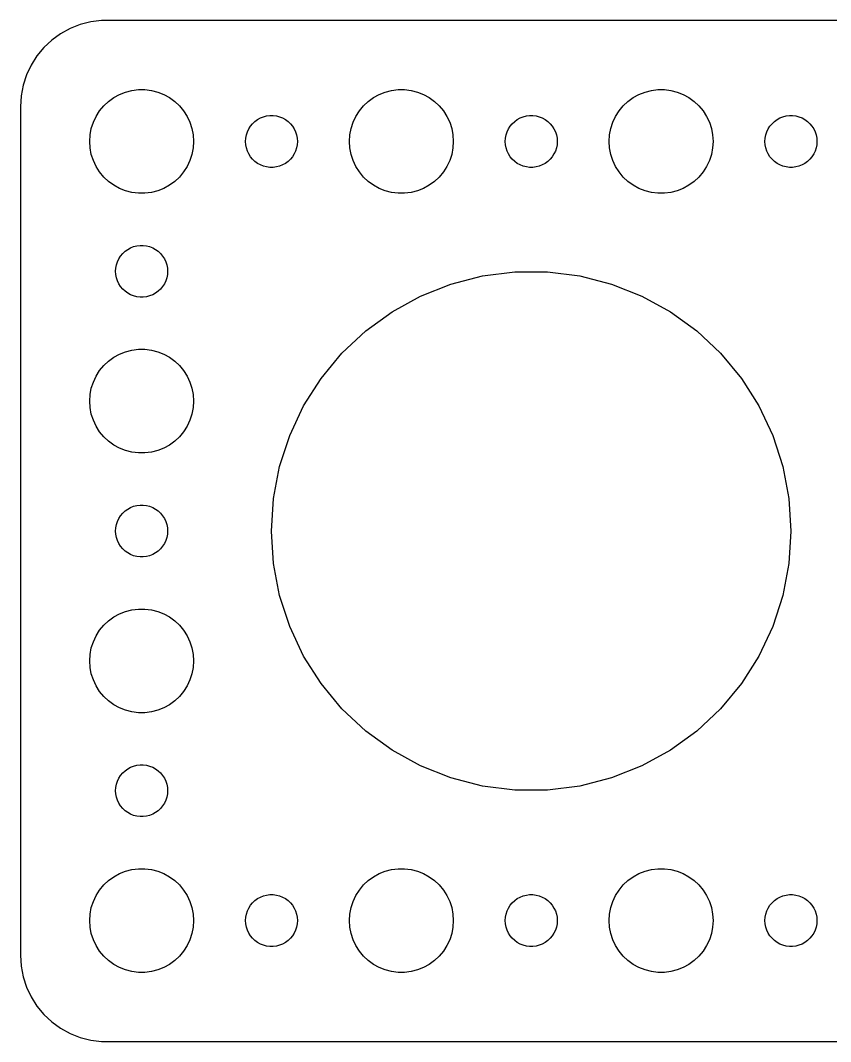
# Model space of a CAD drawing. Header units: metres. Extents: x -82 to 82, y 40 to 98.
# Drawn here: x -82 to -35.2, y 39.5 to 98.5 of the extents above; entities that cross this region are included whole.
import ezdxf

# ---------------------------------------------------------------- set-up
doc = ezdxf.new("R2010")
doc.units = ezdxf.units.M

msp = doc.modelspace()

# ---------------------------------------------------------------- linework, layer by layer
for p, q in [((-79.1289, 98.0241), (-79.6791, 97.7216)), ((-78.5451, 98.2553), (-79.1289, 98.0241)), ((-77.9369, 98.4114), (-78.5451, 98.2553)), ((-77.3139, 98.4901), (-77.9369, 98.4114)), ((77.3139, 98.4901), (-77.3139, 98.4901)), ((-80.1871, 97.3526), (-80.6448, 96.9227)), ((-79.6791, 97.7216), (-80.1871, 97.3526)), ((-80.6448, 96.9227), (-81.0451, 96.4389)), ((-81.0451, 96.4389), (-81.3815, 95.9088)), ((-81.3815, 95.9088), (-81.6489, 95.3406)), ((-81.6489, 95.3406), (-81.8429, 94.7434)), ((-81.8429, 94.7434), (-81.9606, 94.1267)), ((-75.927, 94.3532), (-75.5621, 94.4469)), ((-75.5621, 94.4469), (-75.1884, 94.4941)), ((-75.1884, 94.4941), (-74.8116, 94.4941)), ((-74.8116, 94.4941), (-74.4379, 94.4469)), ((-74.4379, 94.4469), (-74.073, 94.3532)), ((-60.927, 94.3532), (-60.5621, 94.4469)), ((-60.5621, 94.4469), (-60.1884, 94.4941)), ((-60.1884, 94.4941), (-59.8116, 94.4941)), ((-59.8116, 94.4941), (-59.4379, 94.4469)), ((-59.4379, 94.4469), (-59.0729, 94.3532)), ((-45.927, 94.3532), (-45.5621, 94.4469)), ((-45.5621, 94.4469), (-45.1884, 94.4941)), ((-45.1884, 94.4941), (-44.8116, 94.4941)), ((-44.8116, 94.4941), (-44.4379, 94.4469)), ((-44.4379, 94.4469), (-44.0729, 94.3532)), ((-81.9606, 94.1267), (-82, 93.5)), ((-77.1869, 93.5536), (-76.9123, 93.8115)), ((-76.9123, 93.8115), (-76.6075, 94.033)), ((-76.6075, 94.033), (-76.2773, 94.2145)), ((-76.2773, 94.2145), (-75.927, 94.3532)), ((-74.073, 94.3532), (-73.7227, 94.2145)), ((-73.7227, 94.2145), (-73.3925, 94.033)), ((-73.3925, 94.033), (-73.0877, 93.8115)), ((-73.0877, 93.8115), (-72.8131, 93.5536)), ((-62.1869, 93.5536), (-61.9123, 93.8115)), ((-61.9123, 93.8115), (-61.6075, 94.033)), ((-61.6075, 94.033), (-61.2773, 94.2145)), ((-61.2773, 94.2145), (-60.927, 94.3532)), ((-59.0729, 94.3532), (-58.7227, 94.2145)), ((-58.7227, 94.2145), (-58.3925, 94.033)), ((-58.3925, 94.033), (-58.0877, 93.8115)), ((-58.0877, 93.8115), (-57.8131, 93.5536)), ((-47.1869, 93.5536), (-46.9123, 93.8115)), ((-46.9123, 93.8115), (-46.6075, 94.033)), ((-46.6075, 94.033), (-46.2773, 94.2145)), ((-46.2773, 94.2145), (-45.927, 94.3532)), ((-44.0729, 94.3532), (-43.7227, 94.2145)), ((-43.7227, 94.2145), (-43.3925, 94.033)), ((-43.3925, 94.033), (-43.0877, 93.8115)), ((-43.0877, 93.8115), (-42.8131, 93.5536)), ((-82, 93.5), (-82, 44.5)), ((-77.6289, 92.9453), (-77.427, 93.2634)), ((-77.427, 93.2634), (-77.1869, 93.5536)), ((-72.8131, 93.5536), (-72.573, 93.2634)), ((-72.573, 93.2634), (-72.3711, 92.9453)), ((-62.6289, 92.9453), (-62.427, 93.2634)), ((-62.427, 93.2634), (-62.1869, 93.5536)), ((-57.8131, 93.5536), (-57.5729, 93.2634)), ((-57.5729, 93.2634), (-57.3711, 92.9453)), ((-47.6289, 92.9453), (-47.427, 93.2634)), ((-47.427, 93.2634), (-47.1869, 93.5536)), ((-42.8131, 93.5536), (-42.5729, 93.2634)), ((-42.5729, 93.2634), (-42.3711, 92.9453)), ((-77.9057, 92.2461), (-77.7893, 92.6044)), ((-77.7893, 92.6044), (-77.6289, 92.9453)), ((-72.3711, 92.9453), (-72.2107, 92.6044)), ((-72.2107, 92.6044), (-72.0943, 92.2461)), ((-68.5934, 92.5268), (-68.4561, 92.6558)), ((-68.4561, 92.6558), (-68.3037, 92.7665)), ((-68.3037, 92.7665), (-68.1387, 92.8572)), ((-68.1387, 92.8572), (-67.9635, 92.9266)), ((-67.9635, 92.9266), (-67.7811, 92.9734)), ((-67.7811, 92.9734), (-67.5942, 92.997)), ((-67.5942, 92.997), (-67.4058, 92.997)), ((-67.4058, 92.997), (-67.2189, 92.9734)), ((-67.2189, 92.9734), (-67.0365, 92.9266)), ((-67.0365, 92.9266), (-66.8613, 92.8572)), ((-66.8613, 92.8572), (-66.6963, 92.7665)), ((-66.6963, 92.7665), (-66.5439, 92.6558)), ((-66.5439, 92.6558), (-66.4065, 92.5268)), ((-62.9057, 92.2461), (-62.7893, 92.6044)), ((-62.7893, 92.6044), (-62.6289, 92.9453)), ((-57.3711, 92.9453), (-57.2107, 92.6044)), ((-57.2107, 92.6044), (-57.0942, 92.2461)), ((-53.5934, 92.5268), (-53.4561, 92.6558)), ((-53.4561, 92.6558), (-53.3037, 92.7665)), ((-53.3037, 92.7665), (-53.1387, 92.8572)), ((-53.1387, 92.8572), (-52.9635, 92.9266)), ((-52.9635, 92.9266), (-52.7811, 92.9734)), ((-52.7811, 92.9734), (-52.5942, 92.997)), ((-52.5942, 92.997), (-52.4058, 92.997)), ((-52.4058, 92.997), (-52.2189, 92.9734)), ((-52.2189, 92.9734), (-52.0365, 92.9266)), ((-52.0365, 92.9266), (-51.8613, 92.8572)), ((-51.8613, 92.8572), (-51.6963, 92.7665)), ((-51.6963, 92.7665), (-51.5439, 92.6558)), ((-51.5439, 92.6558), (-51.4065, 92.5268)), ((-47.9057, 92.2461), (-47.7893, 92.6044)), ((-47.7893, 92.6044), (-47.6289, 92.9453)), ((-42.3711, 92.9453), (-42.2107, 92.6044)), ((-42.2107, 92.6044), (-42.0942, 92.2461)), ((-38.5934, 92.5268), (-38.4561, 92.6558)), ((-38.4561, 92.6558), (-38.3037, 92.7665)), ((-38.3037, 92.7665), (-38.1387, 92.8572)), ((-38.1387, 92.8572), (-37.9635, 92.9266)), ((-37.9635, 92.9266), (-37.7811, 92.9734)), ((-37.7811, 92.9734), (-37.5942, 92.997)), ((-37.5942, 92.997), (-37.4058, 92.997)), ((-37.4058, 92.997), (-37.2189, 92.9734)), ((-37.2189, 92.9734), (-37.0365, 92.9266)), ((-37.0365, 92.9266), (-36.8613, 92.8572)), ((-36.8613, 92.8572), (-36.6963, 92.7665)), ((-36.6963, 92.7665), (-36.5439, 92.6558)), ((-36.5439, 92.6558), (-36.4065, 92.5268)), ((-77.9763, 91.876), (-77.9057, 92.2461)), ((-72.0943, 92.2461), (-72.0237, 91.876)), ((-68.9529, 91.873), (-68.8947, 92.0522)), ((-68.8947, 92.0522), (-68.8145, 92.2226)), ((-68.8145, 92.2226), (-68.7135, 92.3817)), ((-68.7135, 92.3817), (-68.5934, 92.5268)), ((-66.4065, 92.5268), (-66.2865, 92.3817)), ((-66.2865, 92.3817), (-66.1855, 92.2226)), ((-66.1855, 92.2226), (-66.1053, 92.0522)), ((-66.1053, 92.0522), (-66.0471, 91.873)), ((-62.9763, 91.876), (-62.9057, 92.2461)), ((-57.0942, 92.2461), (-57.0237, 91.876)), ((-53.9529, 91.873), (-53.8947, 92.0522)), ((-53.8947, 92.0522), (-53.8145, 92.2226)), ((-53.8145, 92.2226), (-53.7135, 92.3817)), ((-53.7135, 92.3817), (-53.5934, 92.5268)), ((-51.4065, 92.5268), (-51.2865, 92.3817)), ((-51.2865, 92.3817), (-51.1855, 92.2226)), ((-51.1855, 92.2226), (-51.1053, 92.0522)), ((-51.1053, 92.0522), (-51.0471, 91.873)), ((-47.9763, 91.876), (-47.9057, 92.2461)), ((-42.0942, 92.2461), (-42.0237, 91.876)), ((-38.9529, 91.873), (-38.8947, 92.0522)), ((-38.8947, 92.0522), (-38.8145, 92.2226)), ((-38.8145, 92.2226), (-38.7135, 92.3817)), ((-38.7135, 92.3817), (-38.5934, 92.5268)), ((-36.4065, 92.5268), (-36.2865, 92.3817)), ((-36.2865, 92.3817), (-36.1855, 92.2226)), ((-36.1855, 92.2226), (-36.1053, 92.0522)), ((-36.1053, 92.0522), (-36.0471, 91.873)), ((-78, 91.5), (-77.9763, 91.876)), ((-77.9763, 91.124), (-78, 91.5)), ((-72.0237, 91.876), (-72, 91.5)), ((-72, 91.5), (-72.0237, 91.124)), ((-69, 91.5), (-68.9882, 91.688)), ((-68.9882, 91.312), (-69, 91.5)), ((-68.9882, 91.688), (-68.9529, 91.873)), ((-66.0471, 91.873), (-66.0118, 91.688)), ((-66.0118, 91.688), (-66, 91.5)), ((-66, 91.5), (-66.0118, 91.312)), ((-63, 91.5), (-62.9763, 91.876)), ((-62.9763, 91.124), (-63, 91.5)), ((-57.0237, 91.876), (-57, 91.5)), ((-57, 91.5), (-57.0237, 91.124)), ((-54, 91.5), (-53.9882, 91.688)), ((-53.9882, 91.312), (-54, 91.5)), ((-53.9882, 91.688), (-53.9529, 91.873)), ((-51.0471, 91.873), (-51.0118, 91.688)), ((-51.0118, 91.688), (-51, 91.5)), ((-51, 91.5), (-51.0118, 91.312)), ((-48, 91.5), (-47.9763, 91.876)), ((-47.9763, 91.124), (-48, 91.5)), ((-42.0237, 91.876), (-42, 91.5)), ((-42, 91.5), (-42.0237, 91.124)), ((-39, 91.5), (-38.9882, 91.688)), ((-38.9882, 91.312), (-39, 91.5)), ((-38.9882, 91.688), (-38.9529, 91.873)), ((-36.0471, 91.873), (-36.0118, 91.688)), ((-36.0118, 91.688), (-36, 91.5)), ((-36, 91.5), (-36.0118, 91.312)), ((-77.9057, 90.7539), (-77.9763, 91.124)), ((-72.0237, 91.124), (-72.0943, 90.7539)), ((-68.9529, 91.127), (-68.9882, 91.312)), ((-68.8947, 90.9478), (-68.9529, 91.127)), ((-68.8145, 90.7774), (-68.8947, 90.9478)), ((-66.1053, 90.9478), (-66.1855, 90.7774)), ((-66.0471, 91.127), (-66.1053, 90.9478)), ((-66.0118, 91.312), (-66.0471, 91.127)), ((-62.9057, 90.7539), (-62.9763, 91.124)), ((-57.0237, 91.124), (-57.0942, 90.7539)), ((-53.9529, 91.127), (-53.9882, 91.312)), ((-53.8947, 90.9478), (-53.9529, 91.127)), ((-53.8145, 90.7774), (-53.8947, 90.9478)), ((-51.1053, 90.9478), (-51.1855, 90.7774)), ((-51.0471, 91.127), (-51.1053, 90.9478)), ((-51.0118, 91.312), (-51.0471, 91.127)), ((-47.9057, 90.7539), (-47.9763, 91.124)), ((-42.0237, 91.124), (-42.0942, 90.7539)), ((-38.9529, 91.127), (-38.9882, 91.312)), ((-38.8947, 90.9478), (-38.9529, 91.127)), ((-38.8145, 90.7774), (-38.8947, 90.9478)), ((-36.1053, 90.9478), (-36.1855, 90.7774)), ((-36.0471, 91.127), (-36.1053, 90.9478)), ((-36.0118, 91.312), (-36.0471, 91.127)), ((-77.7893, 90.3956), (-77.9057, 90.7539)), ((-77.6289, 90.0547), (-77.7893, 90.3956)), ((-72.2107, 90.3956), (-72.3711, 90.0547)), ((-72.0943, 90.7539), (-72.2107, 90.3956)), ((-68.7135, 90.6183), (-68.8145, 90.7774)), ((-68.5934, 90.4732), (-68.7135, 90.6183)), ((-68.4561, 90.3442), (-68.5934, 90.4732)), ((-68.3037, 90.2335), (-68.4561, 90.3442)), ((-66.5439, 90.3442), (-66.6963, 90.2335)), ((-66.4065, 90.4732), (-66.5439, 90.3442)), ((-66.2865, 90.6183), (-66.4065, 90.4732)), ((-66.1855, 90.7774), (-66.2865, 90.6183)), ((-62.7893, 90.3956), (-62.9057, 90.7539)), ((-62.6289, 90.0547), (-62.7893, 90.3956)), ((-57.2107, 90.3956), (-57.3711, 90.0547)), ((-57.0942, 90.7539), (-57.2107, 90.3956)), ((-53.7135, 90.6183), (-53.8145, 90.7774)), ((-53.5934, 90.4732), (-53.7135, 90.6183)), ((-53.4561, 90.3442), (-53.5934, 90.4732)), ((-53.3037, 90.2335), (-53.4561, 90.3442)), ((-51.5439, 90.3442), (-51.6963, 90.2335)), ((-51.4065, 90.4732), (-51.5439, 90.3442)), ((-51.2865, 90.6183), (-51.4065, 90.4732)), ((-51.1855, 90.7774), (-51.2865, 90.6183)), ((-47.7893, 90.3956), (-47.9057, 90.7539)), ((-47.6289, 90.0547), (-47.7893, 90.3956)), ((-42.2107, 90.3956), (-42.3711, 90.0547)), ((-42.0942, 90.7539), (-42.2107, 90.3956)), ((-38.7135, 90.6183), (-38.8145, 90.7774)), ((-38.5934, 90.4732), (-38.7135, 90.6183)), ((-38.4561, 90.3442), (-38.5934, 90.4732)), ((-38.3037, 90.2335), (-38.4561, 90.3442)), ((-36.5439, 90.3442), (-36.6963, 90.2335)), ((-36.4065, 90.4732), (-36.5439, 90.3442)), ((-36.2865, 90.6183), (-36.4065, 90.4732)), ((-36.1855, 90.7774), (-36.2865, 90.6183)), ((-77.427, 89.7366), (-77.6289, 90.0547)), ((-77.1869, 89.4464), (-77.427, 89.7366)), ((-72.573, 89.7366), (-72.8131, 89.4464)), ((-72.3711, 90.0547), (-72.573, 89.7366)), ((-68.1387, 90.1427), (-68.3037, 90.2335)), ((-67.9635, 90.0734), (-68.1387, 90.1427)), ((-67.7811, 90.0266), (-67.9635, 90.0734)), ((-67.5942, 90.003), (-67.7811, 90.0266)), ((-67.4058, 90.003), (-67.5942, 90.003)), ((-67.2189, 90.0266), (-67.4058, 90.003)), ((-67.0365, 90.0734), (-67.2189, 90.0266)), ((-66.8613, 90.1427), (-67.0365, 90.0734)), ((-66.6963, 90.2335), (-66.8613, 90.1427)), ((-62.427, 89.7366), (-62.6289, 90.0547)), ((-62.1869, 89.4464), (-62.427, 89.7366)), ((-57.5729, 89.7366), (-57.8131, 89.4464)), ((-57.3711, 90.0547), (-57.5729, 89.7366)), ((-53.1387, 90.1427), (-53.3037, 90.2335)), ((-52.9635, 90.0734), (-53.1387, 90.1427)), ((-52.7811, 90.0266), (-52.9635, 90.0734)), ((-52.5942, 90.003), (-52.7811, 90.0266)), ((-52.4058, 90.003), (-52.5942, 90.003)), ((-52.2189, 90.0266), (-52.4058, 90.003)), ((-52.0365, 90.0734), (-52.2189, 90.0266)), ((-51.8613, 90.1427), (-52.0365, 90.0734)), ((-51.6963, 90.2335), (-51.8613, 90.1427)), ((-47.427, 89.7366), (-47.6289, 90.0547)), ((-47.1869, 89.4464), (-47.427, 89.7366)), ((-42.5729, 89.7366), (-42.8131, 89.4464)), ((-42.3711, 90.0547), (-42.5729, 89.7366)), ((-38.1387, 90.1427), (-38.3037, 90.2335)), ((-37.9635, 90.0734), (-38.1387, 90.1427)), ((-37.7811, 90.0266), (-37.9635, 90.0734)), ((-37.5942, 90.003), (-37.7811, 90.0266)), ((-37.4058, 90.003), (-37.5942, 90.003)), ((-37.2189, 90.0266), (-37.4058, 90.003)), ((-37.0365, 90.0734), (-37.2189, 90.0266)), ((-36.8613, 90.1427), (-37.0365, 90.0734)), ((-36.6963, 90.2335), (-36.8613, 90.1427)), ((-76.9123, 89.1884), (-77.1869, 89.4464)), ((-76.6075, 88.967), (-76.9123, 89.1884)), ((-73.0877, 89.1884), (-73.3925, 88.967)), ((-72.8131, 89.4464), (-73.0877, 89.1884)), ((-61.9123, 89.1884), (-62.1869, 89.4464)), ((-61.6075, 88.967), (-61.9123, 89.1884)), ((-58.0877, 89.1884), (-58.3925, 88.967)), ((-57.8131, 89.4464), (-58.0877, 89.1884)), ((-46.9123, 89.1884), (-47.1869, 89.4464)), ((-46.6075, 88.967), (-46.9123, 89.1884)), ((-43.0877, 89.1884), (-43.3925, 88.967)), ((-42.8131, 89.4464), (-43.0877, 89.1884)), ((-76.2773, 88.7855), (-76.6075, 88.967)), ((-75.927, 88.6468), (-76.2773, 88.7855)), ((-75.5621, 88.5531), (-75.927, 88.6468)), ((-75.1884, 88.5059), (-75.5621, 88.5531)), ((-74.8116, 88.5059), (-75.1884, 88.5059)), ((-74.4379, 88.5531), (-74.8116, 88.5059)), ((-74.073, 88.6468), (-74.4379, 88.5531)), ((-73.7227, 88.7855), (-74.073, 88.6468)), ((-73.3925, 88.967), (-73.7227, 88.7855)), ((-61.2773, 88.7855), (-61.6075, 88.967)), ((-60.927, 88.6468), (-61.2773, 88.7855)), ((-60.5621, 88.5531), (-60.927, 88.6468)), ((-60.1884, 88.5059), (-60.5621, 88.5531)), ((-59.8116, 88.5059), (-60.1884, 88.5059)), ((-59.4379, 88.5531), (-59.8116, 88.5059)), ((-59.0729, 88.6468), (-59.4379, 88.5531)), ((-58.7227, 88.7855), (-59.0729, 88.6468)), ((-58.3925, 88.967), (-58.7227, 88.7855)), ((-46.2773, 88.7855), (-46.6075, 88.967)), ((-45.927, 88.6468), (-46.2773, 88.7855)), ((-45.5621, 88.5531), (-45.927, 88.6468)), ((-45.1884, 88.5059), (-45.5621, 88.5531)), ((-44.8116, 88.5059), (-45.1884, 88.5059)), ((-44.4379, 88.5531), (-44.8116, 88.5059)), ((-44.0729, 88.6468), (-44.4379, 88.5531)), ((-43.7227, 88.7855), (-44.0729, 88.6468)), ((-43.3925, 88.967), (-43.7227, 88.7855)), ((-76.2135, 84.8817), (-76.0934, 85.0268)), ((-76.0934, 85.0268), (-75.9561, 85.1558)), ((-75.9561, 85.1558), (-75.8037, 85.2665)), ((-75.8037, 85.2665), (-75.6387, 85.3572)), ((-75.6387, 85.3572), (-75.4635, 85.4266)), ((-75.4635, 85.4266), (-75.2811, 85.4734)), ((-75.2811, 85.4734), (-75.0942, 85.497)), ((-75.0942, 85.497), (-74.9058, 85.497)), ((-74.9058, 85.497), (-74.7189, 85.4734)), ((-74.7189, 85.4734), (-74.5365, 85.4266)), ((-74.5365, 85.4266), (-74.3613, 85.3572)), ((-74.3613, 85.3572), (-74.1963, 85.2665)), ((-74.1963, 85.2665), (-74.0439, 85.1558)), ((-74.0439, 85.1558), (-73.9065, 85.0268)), ((-73.9065, 85.0268), (-73.7865, 84.8817)), ((-76.4882, 84.188), (-76.4529, 84.373)), ((-76.4529, 84.373), (-76.3947, 84.5522)), ((-76.3947, 84.5522), (-76.3145, 84.7226)), ((-76.3145, 84.7226), (-76.2135, 84.8817)), ((-73.7865, 84.8817), (-73.6855, 84.7226)), ((-73.6855, 84.7226), (-73.6053, 84.5522)), ((-73.6053, 84.5522), (-73.5471, 84.373)), ((-73.5471, 84.373), (-73.5118, 84.188)), ((-76.5, 84), (-76.4882, 84.188)), ((-76.4882, 83.812), (-76.5, 84)), ((-76.4529, 83.627), (-76.4882, 83.812)), ((-73.5118, 83.812), (-73.5471, 83.627)), ((-73.5118, 84.188), (-73.5, 84)), ((-73.5, 84), (-73.5118, 83.812)), ((-55.3107, 83.7343), (-53.4418, 83.9704)), ((-53.4418, 83.9704), (-51.5581, 83.9704)), ((-51.5581, 83.9704), (-49.6893, 83.7343)), ((-76.3947, 83.4478), (-76.4529, 83.627)), ((-76.3145, 83.2774), (-76.3947, 83.4478)), ((-76.2135, 83.1183), (-76.3145, 83.2774)), ((-73.6855, 83.2774), (-73.7865, 83.1183)), ((-73.6053, 83.4478), (-73.6855, 83.2774)), ((-73.5471, 83.627), (-73.6053, 83.4478)), ((-58.8867, 82.5724), (-57.1353, 83.2658)), ((-57.1353, 83.2658), (-55.3107, 83.7343)), ((-49.6893, 83.7343), (-47.8647, 83.2658)), ((-47.8647, 83.2658), (-46.1133, 82.5724)), ((-76.0934, 82.9732), (-76.2135, 83.1183)), ((-75.9561, 82.8442), (-76.0934, 82.9732)), ((-75.8037, 82.7335), (-75.9561, 82.8442)), ((-75.6387, 82.6427), (-75.8037, 82.7335)), ((-75.4635, 82.5734), (-75.6387, 82.6427)), ((-75.2811, 82.5266), (-75.4635, 82.5734)), ((-74.5365, 82.5734), (-74.7189, 82.5266)), ((-74.3613, 82.6427), (-74.5365, 82.5734)), ((-74.1963, 82.7335), (-74.3613, 82.6427)), ((-74.0439, 82.8442), (-74.1963, 82.7335)), ((-73.9065, 82.9732), (-74.0439, 82.8442)), ((-73.7865, 83.1183), (-73.9065, 82.9732)), ((-60.5374, 81.6649), (-58.8867, 82.5724)), ((-46.1133, 82.5724), (-44.4626, 81.6649)), ((-75.0942, 82.5029), (-75.2811, 82.5266)), ((-74.9058, 82.5029), (-75.0942, 82.5029)), ((-74.7189, 82.5266), (-74.9058, 82.5029)), ((-62.0614, 80.5577), (-60.5374, 81.6649)), ((-44.4626, 81.6649), (-42.9386, 80.5577)), ((-63.4345, 79.2682), (-62.0614, 80.5577)), ((-42.9386, 80.5577), (-41.5655, 79.2682)), ((-76.6075, 79.033), (-76.2773, 79.2145)), ((-76.2773, 79.2145), (-75.927, 79.3532)), ((-75.927, 79.3532), (-75.5621, 79.4469)), ((-75.5621, 79.4469), (-75.1884, 79.4941)), ((-75.1884, 79.4941), (-74.8116, 79.4941)), ((-74.8116, 79.4941), (-74.4379, 79.4469)), ((-74.4379, 79.4469), (-74.073, 79.3532)), ((-74.073, 79.3532), (-73.7227, 79.2145)), ((-73.7227, 79.2145), (-73.3925, 79.033)), ((-64.6353, 77.8168), (-63.4345, 79.2682)), ((-41.5655, 79.2682), (-40.3647, 77.8168)), ((-77.427, 78.2634), (-77.1869, 78.5536)), ((-77.1869, 78.5536), (-76.9123, 78.8115)), ((-76.9123, 78.8115), (-76.6075, 79.033)), ((-73.3925, 79.033), (-73.0877, 78.8115)), ((-73.0877, 78.8115), (-72.8131, 78.5536)), ((-72.8131, 78.5536), (-72.573, 78.2634)), ((-77.7893, 77.6044), (-77.6289, 77.9453)), ((-77.6289, 77.9453), (-77.427, 78.2634)), ((-72.573, 78.2634), (-72.3711, 77.9453)), ((-72.3711, 77.9453), (-72.2107, 77.6044)), ((-77.9057, 77.2461), (-77.7893, 77.6044)), ((-72.2107, 77.6044), (-72.0943, 77.2461)), ((-65.6446, 76.2263), (-64.6353, 77.8168)), ((-40.3647, 77.8168), (-39.3554, 76.2263)), ((-78, 76.5), (-77.9763, 76.876)), ((-77.9763, 76.876), (-77.9057, 77.2461)), ((-72.0943, 77.2461), (-72.0237, 76.876)), ((-72.0237, 76.876), (-72, 76.5)), ((-77.9763, 76.124), (-78, 76.5)), ((-77.9057, 75.7539), (-77.9763, 76.124)), ((-72.0237, 76.124), (-72.0943, 75.7539)), ((-72, 76.5), (-72.0237, 76.124)), ((-66.4466, 74.5219), (-65.6446, 76.2263)), ((-39.3554, 76.2263), (-38.5533, 74.5219)), ((-77.7893, 75.3956), (-77.9057, 75.7539)), ((-72.0943, 75.7539), (-72.2107, 75.3956)), ((-77.6289, 75.0547), (-77.7893, 75.3956)), ((-77.427, 74.7366), (-77.6289, 75.0547)), ((-72.3711, 75.0547), (-72.573, 74.7366)), ((-72.2107, 75.3956), (-72.3711, 75.0547)), ((-77.1869, 74.4464), (-77.427, 74.7366)), ((-76.9123, 74.1884), (-77.1869, 74.4464)), ((-72.8131, 74.4464), (-73.0877, 74.1884)), ((-72.573, 74.7366), (-72.8131, 74.4464)), ((-67.0287, 72.7303), (-66.4466, 74.5219)), ((-38.5533, 74.5219), (-37.9713, 72.7303)), ((-76.6075, 73.967), (-76.9123, 74.1884)), ((-76.2773, 73.7855), (-76.6075, 73.967)), ((-75.927, 73.6468), (-76.2773, 73.7855)), ((-73.7227, 73.7855), (-74.073, 73.6468)), ((-73.3925, 73.967), (-73.7227, 73.7855)), ((-73.0877, 74.1884), (-73.3925, 73.967)), ((-75.5621, 73.5531), (-75.927, 73.6468)), ((-75.1884, 73.5059), (-75.5621, 73.5531)), ((-74.8116, 73.5059), (-75.1884, 73.5059)), ((-74.4379, 73.5531), (-74.8116, 73.5059)), ((-74.073, 73.6468), (-74.4379, 73.5531)), ((-67.3817, 70.88), (-67.0287, 72.7303)), ((-37.9713, 72.7303), (-37.6183, 70.88)), ((-67.5, 69), (-67.3817, 70.88)), ((-37.6183, 70.88), (-37.5, 69)), ((-75.9561, 70.1558), (-75.8037, 70.2665)), ((-75.8037, 70.2665), (-75.6387, 70.3572)), ((-75.6387, 70.3572), (-75.4635, 70.4266)), ((-75.4635, 70.4266), (-75.2811, 70.4734)), ((-75.2811, 70.4734), (-75.0942, 70.497)), ((-75.0942, 70.497), (-74.9058, 70.497)), ((-74.9058, 70.497), (-74.7189, 70.4734)), ((-74.7189, 70.4734), (-74.5365, 70.4266)), ((-74.5365, 70.4266), (-74.3613, 70.3572)), ((-74.3613, 70.3572), (-74.1963, 70.2665)), ((-74.1963, 70.2665), (-74.0439, 70.1558)), ((-76.3947, 69.5522), (-76.3145, 69.7226)), ((-76.3145, 69.7226), (-76.2135, 69.8817)), ((-76.2135, 69.8817), (-76.0934, 70.0268)), ((-76.0934, 70.0268), (-75.9561, 70.1558)), ((-74.0439, 70.1558), (-73.9065, 70.0268)), ((-73.9065, 70.0268), (-73.7865, 69.8817)), ((-73.7865, 69.8817), (-73.6855, 69.7226)), ((-73.6855, 69.7226), (-73.6053, 69.5522)), ((-76.5, 69), (-76.4882, 69.188)), ((-76.4882, 69.188), (-76.4529, 69.373)), ((-76.4529, 69.373), (-76.3947, 69.5522)), ((-73.6053, 69.5522), (-73.5471, 69.373)), ((-73.5471, 69.373), (-73.5118, 69.188)), ((-73.5118, 69.188), (-73.5, 69)), ((-76.4882, 68.812), (-76.5, 69)), ((-76.4529, 68.627), (-76.4882, 68.812)), ((-76.3947, 68.4478), (-76.4529, 68.627)), ((-76.3145, 68.2774), (-76.3947, 68.4478)), ((-73.6053, 68.4478), (-73.6855, 68.2774)), ((-73.5471, 68.627), (-73.6053, 68.4478)), ((-73.5118, 68.812), (-73.5471, 68.627)), ((-73.5, 69), (-73.5118, 68.812)), ((-67.3817, 67.12), (-67.5, 69)), ((-37.5, 69), (-37.6183, 67.12)), ((-76.2135, 68.1183), (-76.3145, 68.2774)), ((-76.0934, 67.9732), (-76.2135, 68.1183)), ((-75.9561, 67.8442), (-76.0934, 67.9732)), ((-75.8037, 67.7335), (-75.9561, 67.8442)), ((-74.0439, 67.8442), (-74.1963, 67.7335)), ((-73.9065, 67.9732), (-74.0439, 67.8442)), ((-73.7865, 68.1183), (-73.9065, 67.9732)), ((-73.6855, 68.2774), (-73.7865, 68.1183)), ((-75.6387, 67.6428), (-75.8037, 67.7335)), ((-75.4635, 67.5734), (-75.6387, 67.6428)), ((-75.2811, 67.5266), (-75.4635, 67.5734)), ((-75.0942, 67.503), (-75.2811, 67.5266)), ((-74.9058, 67.503), (-75.0942, 67.503)), ((-74.7189, 67.5266), (-74.9058, 67.503)), ((-74.5365, 67.5734), (-74.7189, 67.5266)), ((-74.3613, 67.6428), (-74.5365, 67.5734)), ((-74.1963, 67.7335), (-74.3613, 67.6428)), ((-67.0287, 65.2697), (-67.3817, 67.12)), ((-37.6183, 67.12), (-37.9713, 65.2697)), ((-66.4466, 63.4781), (-67.0287, 65.2697)), ((-37.9713, 65.2697), (-38.5533, 63.4781)), ((-76.2773, 64.2145), (-75.927, 64.3532)), ((-75.927, 64.3532), (-75.5621, 64.4469)), ((-75.5621, 64.4469), (-75.1884, 64.4941)), ((-75.1884, 64.4941), (-74.8116, 64.4941)), ((-74.8116, 64.4941), (-74.4379, 64.4469)), ((-74.4379, 64.4469), (-74.073, 64.3532)), ((-74.073, 64.3532), (-73.7227, 64.2145)), ((-77.1869, 63.5536), (-76.9123, 63.8116)), ((-76.9123, 63.8116), (-76.6075, 64.033)), ((-76.6075, 64.033), (-76.2773, 64.2145)), ((-73.7227, 64.2145), (-73.3925, 64.033)), ((-73.3925, 64.033), (-73.0877, 63.8116)), ((-73.0877, 63.8116), (-72.8131, 63.5536)), ((-77.6289, 62.9453), (-77.427, 63.2634)), ((-77.427, 63.2634), (-77.1869, 63.5536)), ((-72.8131, 63.5536), (-72.573, 63.2634)), ((-72.573, 63.2634), (-72.3711, 62.9453)), ((-65.6446, 61.7737), (-66.4466, 63.4781)), ((-38.5533, 63.4781), (-39.3554, 61.7737)), ((-77.9057, 62.2461), (-77.7893, 62.6044)), ((-77.7893, 62.6044), (-77.6289, 62.9453)), ((-72.3711, 62.9453), (-72.2107, 62.6044)), ((-72.2107, 62.6044), (-72.0943, 62.2461)), ((-77.9763, 61.876), (-77.9057, 62.2461)), ((-72.0943, 62.2461), (-72.0237, 61.876)), ((-78, 61.5), (-77.9763, 61.876)), ((-77.9763, 61.124), (-78, 61.5)), ((-72.0237, 61.876), (-72, 61.5)), ((-72, 61.5), (-72.0237, 61.124)), ((-64.6353, 60.1832), (-65.6446, 61.7737)), ((-39.3554, 61.7737), (-40.3647, 60.1832)), ((-77.9057, 60.7539), (-77.9763, 61.124)), ((-77.7893, 60.3956), (-77.9057, 60.7539)), ((-72.0943, 60.7539), (-72.2107, 60.3956)), ((-72.0237, 61.124), (-72.0943, 60.7539)), ((-77.6289, 60.0547), (-77.7893, 60.3956)), ((-72.2107, 60.3956), (-72.3711, 60.0547)), ((-63.4345, 58.7318), (-64.6353, 60.1832)), ((-40.3647, 60.1832), (-41.5655, 58.7318)), ((-77.427, 59.7366), (-77.6289, 60.0547)), ((-77.1869, 59.4464), (-77.427, 59.7366)), ((-72.573, 59.7366), (-72.8131, 59.4464)), ((-72.3711, 60.0547), (-72.573, 59.7366)), ((-76.9123, 59.1885), (-77.1869, 59.4464)), ((-76.6075, 58.967), (-76.9123, 59.1885)), ((-73.0877, 59.1885), (-73.3925, 58.967)), ((-72.8131, 59.4464), (-73.0877, 59.1885)), ((-76.2773, 58.7855), (-76.6075, 58.967)), ((-75.927, 58.6468), (-76.2773, 58.7855)), ((-75.5621, 58.5531), (-75.927, 58.6468)), ((-75.1884, 58.5059), (-75.5621, 58.5531)), ((-74.8116, 58.5059), (-75.1884, 58.5059)), ((-74.4379, 58.5531), (-74.8116, 58.5059)), ((-74.073, 58.6468), (-74.4379, 58.5531)), ((-73.7227, 58.7855), (-74.073, 58.6468)), ((-73.3925, 58.967), (-73.7227, 58.7855)), ((-62.0614, 57.4423), (-63.4345, 58.7318)), ((-41.5655, 58.7318), (-42.9386, 57.4423)), ((-60.5374, 56.3351), (-62.0614, 57.4423)), ((-42.9386, 57.4423), (-44.4626, 56.3351)), ((-58.8867, 55.4276), (-60.5374, 56.3351)), ((-44.4626, 56.3351), (-46.1133, 55.4276)), ((-75.4635, 55.4266), (-75.2811, 55.4734)), ((-75.2811, 55.4734), (-75.0942, 55.4971)), ((-75.0942, 55.4971), (-74.9058, 55.4971)), ((-74.9058, 55.4971), (-74.7189, 55.4734)), ((-74.7189, 55.4734), (-74.5365, 55.4266)), ((-76.3145, 54.7226), (-76.2135, 54.8817)), ((-76.2135, 54.8817), (-76.0934, 55.0268)), ((-76.0934, 55.0268), (-75.9561, 55.1558)), ((-75.9561, 55.1558), (-75.8037, 55.2665)), ((-75.8037, 55.2665), (-75.6387, 55.3573)), ((-75.6387, 55.3573), (-75.4635, 55.4266)), ((-74.5365, 55.4266), (-74.3613, 55.3573)), ((-74.3613, 55.3573), (-74.1963, 55.2665)), ((-74.1963, 55.2665), (-74.0439, 55.1558)), ((-74.0439, 55.1558), (-73.9065, 55.0268)), ((-73.9065, 55.0268), (-73.7865, 54.8817)), ((-73.7865, 54.8817), (-73.6855, 54.7226)), ((-57.1353, 54.7342), (-58.8867, 55.4276)), ((-46.1133, 55.4276), (-47.8647, 54.7342)), ((-76.4882, 54.188), (-76.4529, 54.373)), ((-76.4529, 54.373), (-76.3947, 54.5522)), ((-76.3947, 54.5522), (-76.3145, 54.7226)), ((-73.6855, 54.7226), (-73.6053, 54.5522)), ((-73.6053, 54.5522), (-73.5471, 54.373)), ((-73.5471, 54.373), (-73.5118, 54.188)), ((-55.3107, 54.2657), (-57.1353, 54.7342)), ((-53.4418, 54.0296), (-55.3107, 54.2657)), ((-49.6893, 54.2657), (-51.5581, 54.0296)), ((-47.8647, 54.7342), (-49.6893, 54.2657)), ((-76.5, 54), (-76.4882, 54.188)), ((-76.4882, 53.812), (-76.5, 54)), ((-76.4529, 53.627), (-76.4882, 53.812)), ((-73.5118, 53.812), (-73.5471, 53.627)), ((-73.5118, 54.188), (-73.5, 54)), ((-73.5, 54), (-73.5118, 53.812)), ((-51.5581, 54.0296), (-53.4418, 54.0296)), ((-76.3947, 53.4478), (-76.4529, 53.627)), ((-76.3145, 53.2774), (-76.3947, 53.4478)), ((-76.2135, 53.1183), (-76.3145, 53.2774)), ((-76.0934, 52.9732), (-76.2135, 53.1183)), ((-73.7865, 53.1183), (-73.9065, 52.9732)), ((-73.6855, 53.2774), (-73.7865, 53.1183)), ((-73.6053, 53.4478), (-73.6855, 53.2774)), ((-73.5471, 53.627), (-73.6053, 53.4478)), ((-75.9561, 52.8442), (-76.0934, 52.9732)), ((-75.8037, 52.7335), (-75.9561, 52.8442)), ((-75.6387, 52.6428), (-75.8037, 52.7335)), ((-75.4635, 52.5734), (-75.6387, 52.6428)), ((-75.2811, 52.5266), (-75.4635, 52.5734)), ((-75.0942, 52.503), (-75.2811, 52.5266)), ((-74.9058, 52.503), (-75.0942, 52.503)), ((-74.7189, 52.5266), (-74.9058, 52.503)), ((-74.5365, 52.5734), (-74.7189, 52.5266)), ((-74.3613, 52.6428), (-74.5365, 52.5734)), ((-74.1963, 52.7335), (-74.3613, 52.6428)), ((-74.0439, 52.8442), (-74.1963, 52.7335)), ((-73.9065, 52.9732), (-74.0439, 52.8442)), ((-76.9123, 48.8116), (-76.6075, 49.033)), ((-76.6075, 49.033), (-76.2773, 49.2145)), ((-76.2773, 49.2145), (-75.927, 49.3532)), ((-75.927, 49.3532), (-75.5621, 49.4469)), ((-75.5621, 49.4469), (-75.1884, 49.4941)), ((-75.1884, 49.4941), (-74.8116, 49.4941)), ((-74.8116, 49.4941), (-74.4379, 49.4469)), ((-74.4379, 49.4469), (-74.073, 49.3532)), ((-74.073, 49.3532), (-73.7227, 49.2145)), ((-73.7227, 49.2145), (-73.3925, 49.033)), ((-73.3925, 49.033), (-73.0877, 48.8116)), ((-61.9123, 48.8116), (-61.6075, 49.033)), ((-61.6075, 49.033), (-61.2773, 49.2145)), ((-61.2773, 49.2145), (-60.927, 49.3532)), ((-60.927, 49.3532), (-60.5621, 49.4469)), ((-60.5621, 49.4469), (-60.1884, 49.4941)), ((-60.1884, 49.4941), (-59.8116, 49.4941)), ((-59.8116, 49.4941), (-59.4379, 49.4469)), ((-59.4379, 49.4469), (-59.0729, 49.3532)), ((-59.0729, 49.3532), (-58.7227, 49.2145)), ((-58.7227, 49.2145), (-58.3925, 49.033)), ((-58.3925, 49.033), (-58.0877, 48.8116)), ((-46.9123, 48.8116), (-46.6075, 49.033)), ((-46.6075, 49.033), (-46.2773, 49.2145)), ((-46.2773, 49.2145), (-45.927, 49.3532)), ((-45.927, 49.3532), (-45.5621, 49.4469)), ((-45.5621, 49.4469), (-45.1884, 49.4941)), ((-45.1884, 49.4941), (-44.8116, 49.4941)), ((-44.8116, 49.4941), (-44.4379, 49.4469)), ((-44.4379, 49.4469), (-44.0729, 49.3532)), ((-44.0729, 49.3532), (-43.7227, 49.2145)), ((-43.7227, 49.2145), (-43.3925, 49.033)), ((-43.3925, 49.033), (-43.0877, 48.8116)), ((-77.427, 48.2634), (-77.1869, 48.5536)), ((-77.1869, 48.5536), (-76.9123, 48.8116)), ((-73.0877, 48.8116), (-72.8131, 48.5536)), ((-72.8131, 48.5536), (-72.573, 48.2634)), ((-62.427, 48.2634), (-62.1869, 48.5536)), ((-62.1869, 48.5536), (-61.9123, 48.8116)), ((-58.0877, 48.8116), (-57.8131, 48.5536)), ((-57.8131, 48.5536), (-57.5729, 48.2634)), ((-47.427, 48.2634), (-47.1869, 48.5536)), ((-47.1869, 48.5536), (-46.9123, 48.8116)), ((-43.0877, 48.8116), (-42.8131, 48.5536)), ((-42.8131, 48.5536), (-42.5729, 48.2634)), ((-77.7893, 47.6044), (-77.6289, 47.9453)), ((-77.6289, 47.9453), (-77.427, 48.2634)), ((-72.573, 48.2634), (-72.3711, 47.9453)), ((-72.3711, 47.9453), (-72.2107, 47.6044)), ((-68.3037, 47.7665), (-68.1387, 47.8573)), ((-68.1387, 47.8573), (-67.9635, 47.9266)), ((-67.9635, 47.9266), (-67.7811, 47.9734)), ((-67.7811, 47.9734), (-67.5942, 47.997)), ((-67.5942, 47.997), (-67.4058, 47.997)), ((-67.4058, 47.997), (-67.2189, 47.9734)), ((-67.2189, 47.9734), (-67.0365, 47.9266)), ((-67.0365, 47.9266), (-66.8613, 47.8573)), ((-66.8613, 47.8573), (-66.6963, 47.7665)), ((-62.7893, 47.6044), (-62.6289, 47.9453)), ((-62.6289, 47.9453), (-62.427, 48.2634)), ((-57.5729, 48.2634), (-57.3711, 47.9453)), ((-57.3711, 47.9453), (-57.2107, 47.6044)), ((-53.3037, 47.7665), (-53.1387, 47.8573)), ((-53.1387, 47.8573), (-52.9635, 47.9266)), ((-52.9635, 47.9266), (-52.7811, 47.9734)), ((-52.7811, 47.9734), (-52.5942, 47.997)), ((-52.5942, 47.997), (-52.4058, 47.997)), ((-52.4058, 47.997), (-52.2189, 47.9734)), ((-52.2189, 47.9734), (-52.0365, 47.9266)), ((-52.0365, 47.9266), (-51.8613, 47.8573)), ((-51.8613, 47.8573), (-51.6963, 47.7665)), ((-47.7893, 47.6044), (-47.6289, 47.9453)), ((-47.6289, 47.9453), (-47.427, 48.2634)), ((-42.5729, 48.2634), (-42.3711, 47.9453)), ((-42.3711, 47.9453), (-42.2107, 47.6044)), ((-38.3037, 47.7665), (-38.1387, 47.8573)), ((-38.1387, 47.8573), (-37.9635, 47.9266)), ((-37.9635, 47.9266), (-37.7811, 47.9734)), ((-37.7811, 47.9734), (-37.5942, 47.997)), ((-37.5942, 47.997), (-37.4058, 47.997)), ((-37.4058, 47.997), (-37.2189, 47.9734)), ((-37.2189, 47.9734), (-37.0365, 47.9266)), ((-37.0365, 47.9266), (-36.8613, 47.8573)), ((-36.8613, 47.8573), (-36.6963, 47.7665)), ((-77.9763, 46.876), (-77.9057, 47.2461)), ((-77.9057, 47.2461), (-77.7893, 47.6044)), ((-72.2107, 47.6044), (-72.0943, 47.2461)), ((-72.0943, 47.2461), (-72.0237, 46.876)), ((-68.8947, 47.0522), (-68.8145, 47.2226)), ((-68.8145, 47.2226), (-68.7135, 47.3817)), ((-68.7135, 47.3817), (-68.5934, 47.5268)), ((-68.5934, 47.5268), (-68.4561, 47.6558)), ((-68.4561, 47.6558), (-68.3037, 47.7665)), ((-66.6963, 47.7665), (-66.5439, 47.6558)), ((-66.5439, 47.6558), (-66.4065, 47.5268)), ((-66.4065, 47.5268), (-66.2865, 47.3817)), ((-66.2865, 47.3817), (-66.1855, 47.2226)), ((-66.1855, 47.2226), (-66.1053, 47.0522)), ((-62.9763, 46.876), (-62.9057, 47.2461)), ((-62.9057, 47.2461), (-62.7893, 47.6044)), ((-57.2107, 47.6044), (-57.0942, 47.2461)), ((-57.0942, 47.2461), (-57.0237, 46.876)), ((-53.8947, 47.0522), (-53.8145, 47.2226)), ((-53.8145, 47.2226), (-53.7135, 47.3817)), ((-53.7135, 47.3817), (-53.5934, 47.5268)), ((-53.5934, 47.5268), (-53.4561, 47.6558)), ((-53.4561, 47.6558), (-53.3037, 47.7665)), ((-51.6963, 47.7665), (-51.5439, 47.6558)), ((-51.5439, 47.6558), (-51.4065, 47.5268)), ((-51.4065, 47.5268), (-51.2865, 47.3817)), ((-51.2865, 47.3817), (-51.1855, 47.2226)), ((-51.1855, 47.2226), (-51.1053, 47.0522)), ((-47.9763, 46.876), (-47.9057, 47.2461)), ((-47.9057, 47.2461), (-47.7893, 47.6044)), ((-42.2107, 47.6044), (-42.0942, 47.2461)), ((-42.0942, 47.2461), (-42.0237, 46.876)), ((-38.8947, 47.0522), (-38.8145, 47.2226)), ((-38.8145, 47.2226), (-38.7135, 47.3817)), ((-38.7135, 47.3817), (-38.5934, 47.5268)), ((-38.5934, 47.5268), (-38.4561, 47.6558)), ((-38.4561, 47.6558), (-38.3037, 47.7665)), ((-36.6963, 47.7665), (-36.5439, 47.6558)), ((-36.5439, 47.6558), (-36.4065, 47.5268)), ((-36.4065, 47.5268), (-36.2865, 47.3817)), ((-36.2865, 47.3817), (-36.1855, 47.2226)), ((-36.1855, 47.2226), (-36.1053, 47.0522)), ((-78, 46.5), (-77.9763, 46.876)), ((-72.0237, 46.876), (-72, 46.5)), ((-69, 46.5), (-68.9882, 46.688)), ((-68.9882, 46.688), (-68.9529, 46.873)), ((-68.9529, 46.873), (-68.8947, 47.0522)), ((-66.1053, 47.0522), (-66.0471, 46.873)), ((-66.0471, 46.873), (-66.0118, 46.688)), ((-66.0118, 46.688), (-66, 46.5)), ((-63, 46.5), (-62.9763, 46.876)), ((-57.0237, 46.876), (-57, 46.5)), ((-54, 46.5), (-53.9882, 46.688)), ((-53.9882, 46.688), (-53.9529, 46.873)), ((-53.9529, 46.873), (-53.8947, 47.0522)), ((-51.1053, 47.0522), (-51.0471, 46.873)), ((-51.0471, 46.873), (-51.0118, 46.688)), ((-51.0118, 46.688), (-51, 46.5)), ((-48, 46.5), (-47.9763, 46.876)), ((-42.0237, 46.876), (-42, 46.5)), ((-39, 46.5), (-38.9882, 46.688)), ((-38.9882, 46.688), (-38.9529, 46.873)), ((-38.9529, 46.873), (-38.8947, 47.0522)), ((-36.1053, 47.0522), (-36.0471, 46.873)), ((-36.0471, 46.873), (-36.0118, 46.688)), ((-36.0118, 46.688), (-36, 46.5)), ((-77.9763, 46.124), (-78, 46.5)), ((-77.9057, 45.7539), (-77.9763, 46.124)), ((-72.0237, 46.124), (-72.0943, 45.7539)), ((-72, 46.5), (-72.0237, 46.124)), ((-68.9882, 46.312), (-69, 46.5)), ((-68.9529, 46.127), (-68.9882, 46.312)), ((-68.8947, 45.9478), (-68.9529, 46.127)), ((-66.0471, 46.127), (-66.1053, 45.9478)), ((-66.0118, 46.312), (-66.0471, 46.127)), ((-66, 46.5), (-66.0118, 46.312)), ((-62.9763, 46.124), (-63, 46.5)), ((-62.9057, 45.7539), (-62.9763, 46.124)), ((-57.0237, 46.124), (-57.0942, 45.7539)), ((-57, 46.5), (-57.0237, 46.124)), ((-53.9882, 46.312), (-54, 46.5)), ((-53.9529, 46.127), (-53.9882, 46.312)), ((-53.8947, 45.9478), (-53.9529, 46.127)), ((-51.0471, 46.127), (-51.1053, 45.9478)), ((-51.0118, 46.312), (-51.0471, 46.127)), ((-51, 46.5), (-51.0118, 46.312)), ((-47.9763, 46.124), (-48, 46.5)), ((-47.9057, 45.7539), (-47.9763, 46.124)), ((-42.0237, 46.124), (-42.0942, 45.7539)), ((-42, 46.5), (-42.0237, 46.124)), ((-38.9882, 46.312), (-39, 46.5)), ((-38.9529, 46.127), (-38.9882, 46.312)), ((-38.8947, 45.9478), (-38.9529, 46.127)), ((-36.0471, 46.127), (-36.1053, 45.9478)), ((-36.0118, 46.312), (-36.0471, 46.127)), ((-36, 46.5), (-36.0118, 46.312)), ((-77.7893, 45.3956), (-77.9057, 45.7539)), ((-72.0943, 45.7539), (-72.2107, 45.3956)), ((-68.8145, 45.7774), (-68.8947, 45.9478)), ((-68.7135, 45.6183), (-68.8145, 45.7774)), ((-68.5934, 45.4732), (-68.7135, 45.6183)), ((-68.4561, 45.3442), (-68.5934, 45.4732)), ((-66.4065, 45.4732), (-66.5439, 45.3442)), ((-66.2865, 45.6183), (-66.4065, 45.4732)), ((-66.1855, 45.7774), (-66.2865, 45.6183)), ((-66.1053, 45.9478), (-66.1855, 45.7774)), ((-62.7893, 45.3956), (-62.9057, 45.7539)), ((-57.0942, 45.7539), (-57.2107, 45.3956)), ((-53.8145, 45.7774), (-53.8947, 45.9478)), ((-53.7135, 45.6183), (-53.8145, 45.7774)), ((-53.5934, 45.4732), (-53.7135, 45.6183)), ((-53.4561, 45.3442), (-53.5934, 45.4732)), ((-51.4065, 45.4732), (-51.5439, 45.3442)), ((-51.2865, 45.6183), (-51.4065, 45.4732)), ((-51.1855, 45.7774), (-51.2865, 45.6183)), ((-51.1053, 45.9478), (-51.1855, 45.7774)), ((-47.7893, 45.3956), (-47.9057, 45.7539)), ((-42.0942, 45.7539), (-42.2107, 45.3956)), ((-38.8145, 45.7774), (-38.8947, 45.9478)), ((-38.7135, 45.6183), (-38.8145, 45.7774)), ((-38.5934, 45.4732), (-38.7135, 45.6183)), ((-38.4561, 45.3442), (-38.5934, 45.4732)), ((-36.4065, 45.4732), (-36.5439, 45.3442)), ((-36.2865, 45.6183), (-36.4065, 45.4732)), ((-36.1855, 45.7774), (-36.2865, 45.6183)), ((-36.1053, 45.9478), (-36.1855, 45.7774)), ((-77.6289, 45.0547), (-77.7893, 45.3956)), ((-77.427, 44.7366), (-77.6289, 45.0547)), ((-72.3711, 45.0547), (-72.573, 44.7366)), ((-72.2107, 45.3956), (-72.3711, 45.0547)), ((-68.3037, 45.2335), (-68.4561, 45.3442)), ((-68.1387, 45.1428), (-68.3037, 45.2335)), ((-67.9635, 45.0734), (-68.1387, 45.1428)), ((-67.7811, 45.0266), (-67.9635, 45.0734)), ((-67.5942, 45.003), (-67.7811, 45.0266)), ((-67.4058, 45.003), (-67.5942, 45.003)), ((-67.2189, 45.0266), (-67.4058, 45.003)), ((-67.0365, 45.0734), (-67.2189, 45.0266)), ((-66.8613, 45.1428), (-67.0365, 45.0734)), ((-66.6963, 45.2335), (-66.8613, 45.1428)), ((-66.5439, 45.3442), (-66.6963, 45.2335)), ((-62.6289, 45.0547), (-62.7893, 45.3956)), ((-62.427, 44.7366), (-62.6289, 45.0547)), ((-57.3711, 45.0547), (-57.5729, 44.7366)), ((-57.2107, 45.3956), (-57.3711, 45.0547)), ((-53.3037, 45.2335), (-53.4561, 45.3442)), ((-53.1387, 45.1428), (-53.3037, 45.2335)), ((-52.9635, 45.0734), (-53.1387, 45.1428)), ((-52.7811, 45.0266), (-52.9635, 45.0734)), ((-52.5942, 45.003), (-52.7811, 45.0266)), ((-52.4058, 45.003), (-52.5942, 45.003)), ((-52.2189, 45.0266), (-52.4058, 45.003)), ((-52.0365, 45.0734), (-52.2189, 45.0266)), ((-51.8613, 45.1428), (-52.0365, 45.0734)), ((-51.6963, 45.2335), (-51.8613, 45.1428)), ((-51.5439, 45.3442), (-51.6963, 45.2335)), ((-47.6289, 45.0547), (-47.7893, 45.3956)), ((-47.427, 44.7366), (-47.6289, 45.0547)), ((-42.3711, 45.0547), (-42.5729, 44.7366)), ((-42.2107, 45.3956), (-42.3711, 45.0547)), ((-38.3037, 45.2335), (-38.4561, 45.3442)), ((-38.1387, 45.1428), (-38.3037, 45.2335)), ((-37.9635, 45.0734), (-38.1387, 45.1428)), ((-37.7811, 45.0266), (-37.9635, 45.0734)), ((-37.5942, 45.003), (-37.7811, 45.0266)), ((-37.4058, 45.003), (-37.5942, 45.003)), ((-37.2189, 45.0266), (-37.4058, 45.003)), ((-37.0365, 45.0734), (-37.2189, 45.0266)), ((-36.8613, 45.1428), (-37.0365, 45.0734)), ((-36.6963, 45.2335), (-36.8613, 45.1428)), ((-36.5439, 45.3442), (-36.6963, 45.2335)), ((-82, 44.5), (-81.9606, 43.8733)), ((-77.1869, 44.4464), (-77.427, 44.7366)), ((-76.9123, 44.1885), (-77.1869, 44.4464)), ((-72.8131, 44.4464), (-73.0877, 44.1885)), ((-72.573, 44.7366), (-72.8131, 44.4464)), ((-62.1869, 44.4464), (-62.427, 44.7366)), ((-61.9123, 44.1885), (-62.1869, 44.4464)), ((-57.8131, 44.4464), (-58.0877, 44.1885)), ((-57.5729, 44.7366), (-57.8131, 44.4464)), ((-47.1869, 44.4464), (-47.427, 44.7366)), ((-46.9123, 44.1885), (-47.1869, 44.4464)), ((-42.8131, 44.4464), (-43.0877, 44.1885)), ((-42.5729, 44.7366), (-42.8131, 44.4464)), ((-81.9606, 43.8733), (-81.8429, 43.2566)), ((-76.6075, 43.967), (-76.9123, 44.1885)), ((-76.2773, 43.7855), (-76.6075, 43.967)), ((-75.927, 43.6468), (-76.2773, 43.7855)), ((-75.5621, 43.5531), (-75.927, 43.6468)), ((-74.073, 43.6468), (-74.4379, 43.5531)), ((-73.7227, 43.7855), (-74.073, 43.6468)), ((-73.3925, 43.967), (-73.7227, 43.7855)), ((-73.0877, 44.1885), (-73.3925, 43.967)), ((-61.6075, 43.967), (-61.9123, 44.1885)), ((-61.2773, 43.7855), (-61.6075, 43.967)), ((-60.927, 43.6468), (-61.2773, 43.7855)), ((-60.5621, 43.5531), (-60.927, 43.6468)), ((-59.0729, 43.6468), (-59.4379, 43.5531)), ((-58.7227, 43.7855), (-59.0729, 43.6468)), ((-58.3925, 43.967), (-58.7227, 43.7855)), ((-58.0877, 44.1885), (-58.3925, 43.967)), ((-46.6075, 43.967), (-46.9123, 44.1885)), ((-46.2773, 43.7855), (-46.6075, 43.967)), ((-45.927, 43.6468), (-46.2773, 43.7855)), ((-45.5621, 43.5531), (-45.927, 43.6468)), ((-44.0729, 43.6468), (-44.4379, 43.5531)), ((-43.7227, 43.7855), (-44.0729, 43.6468)), ((-43.3925, 43.967), (-43.7227, 43.7855)), ((-43.0877, 44.1885), (-43.3925, 43.967)), ((-81.8429, 43.2566), (-81.6489, 42.6594)), ((-75.1884, 43.5059), (-75.5621, 43.5531)), ((-74.8116, 43.5059), (-75.1884, 43.5059)), ((-74.4379, 43.5531), (-74.8116, 43.5059)), ((-60.1884, 43.5059), (-60.5621, 43.5531)), ((-59.8116, 43.5059), (-60.1884, 43.5059)), ((-59.4379, 43.5531), (-59.8116, 43.5059)), ((-45.1884, 43.5059), (-45.5621, 43.5531)), ((-44.8116, 43.5059), (-45.1884, 43.5059)), ((-44.4379, 43.5531), (-44.8116, 43.5059)), ((-81.6489, 42.6594), (-81.3815, 42.0912)), ((-81.3815, 42.0912), (-81.0451, 41.5611)), ((-81.0451, 41.5611), (-80.6448, 41.0773)), ((-80.6448, 41.0773), (-80.1871, 40.6474)), ((-80.1871, 40.6474), (-79.6791, 40.2784)), ((-79.6791, 40.2784), (-79.1289, 39.9759)), ((-79.1289, 39.9759), (-78.5451, 39.7447)), ((-78.5451, 39.7447), (-77.9369, 39.5886)), ((-77.9369, 39.5886), (-77.3139, 39.5099)), ((-77.3139, 39.5099), (77.3139, 39.5099))]:
    msp.add_line(p, q)

doc.saveas('drawing.dxf')
